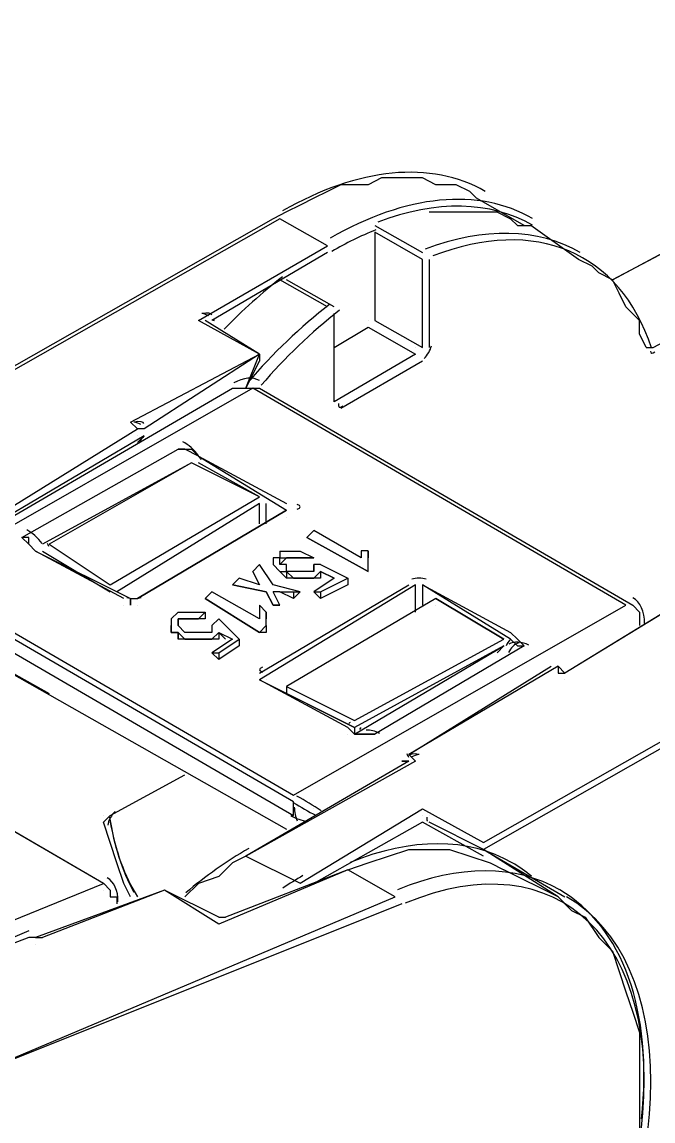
# Model space of a CAD drawing. Header units: millimetres. Extents: x 2758 to 41047, y 670 to 17125.
# Drawn here: x 35558 to 35596.8, y 7181.5 to 7249.1 of the extents above; entities that cross this region are included whole.
import ezdxf

# ---------------------------------------------------------------- set-up
doc = ezdxf.new("R2010")
doc.units = ezdxf.units.MM
doc.layers.add('PDF2_Geometría', color=7, linetype='Continuous')

# ---------------------------------------------------------------- blocks, each defined once
blk = doc.blocks.new('OH3A1-1$-$ASSY$$CENTER$TUB_-_v2$-$copia')
at = {"layer": 'PDF2_Geometría', "lineweight": -3}
for points in [[(16.64001295301649, 8.477506849500868), (16.69917721218533, 8.509172227647568)], [(16.70917765299479, 8.503339131673174), (16.70001135932074, 8.509172227647566), (16.64001380072699, 8.477506849500866)], [(16.64417860243055, 8.469173855251736), (16.64501190185546, 8.469173855251736), (16.70917595757378, 8.503339131673174)], [(16.62334357367621, 8.487505594889322), (16.6225102742513, 8.488338894314236), (16.62084367540147, 8.489172193739149), (16.61917707655165, 8.489172193739149), (16.61834377712673, 8.489172193739149), (16.61667717827691, 8.490005493164062), (16.61501057942708, 8.490005493164062), (16.61334398057726, 8.490005493164062), (16.61167738172743, 8.490005493164062), (16.6100107828776, 8.489172193739149), (16.60834418402778, 8.489172193739149), (16.60667758517795, 8.489172193739149), (16.60501098632812, 8.488338894314236), (16.60334438747829, 8.487505594889322), (16.60167778862847, 8.486672295464407), (16.60001118977865, 8.485838996039496), (16.59834459092882, 8.485005696614582), (16.54418012830946, 8.454173617892794)], [(16.62917751736111, 8.484173244900173), (16.62334442138672, 8.487506442599825)], [(16.61751132541233, 8.485838996039496), (16.61917792426215, 8.485838996039496), (16.62084452311198, 8.485838996039496), (16.6225111219618, 8.485838996039496), (16.62417772081163, 8.485838996039496), (16.62584431966146, 8.485838996039496), (16.62751091851128, 8.485005696614582), (16.6283442179362, 8.484172397189669), (16.63001081678602, 8.484172397189669)], [(16.59667629665798, 8.468338860405815), (16.58917660183377, 8.472505357530379), (16.60500929090711, 8.481671651204424), (16.59917619493272, 8.48500484890408), (16.54501173231336, 8.454172770182291), (16.55167812771267, 8.450006273057722), (16.53667873806423, 8.44083997938368)], [(16.59917873806423, 8.485005696614582), (16.59917873806423, 8.485005696614582)], [(16.61084493001302, 8.484172397189669), (16.61667802598741, 8.480839199490015)], [(16.61084493001302, 8.483339097764757), (16.61084493001302, 8.483339097764757)], [(16.61084493001302, 8.483339097764757), (16.61084493001302, 8.483339097764757)], [(16.62917751736111, 8.484172397189669), (16.63001081678602, 8.484172397189669)], [(16.63584391276041, 8.480005900065102), (16.63001081678602, 8.484172397189669)], [(16.60501098632812, 8.480839199490015), (16.5908448961046, 8.472506205240883)], [(16.60501098632812, 8.480839199490015), (16.60501098632812, 8.480839199490015)], [(16.61667887369791, 8.480005900065102), (16.61667887369791, 8.480005900065102)], [(16.61667887369791, 8.480005900065102), (16.61667887369791, 8.480005900065102)], [(16.61751132541233, 8.480005900065102), (16.61751132541233, 8.469173007541231)], [(16.64417860243055, 8.469173007541231), (16.64334530300564, 8.47083960639106), (16.64334530300564, 8.472506205240887), (16.64167870415581, 8.474172804090712), (16.6408454047309, 8.475839402940537), (16.64001210530599, 8.477506001790365), (16.63834550645616, 8.478339301215279), (16.63751220703124, 8.47917260064019), (16.63584560818142, 8.480005900065105)], [(16.60501098632812, 8.474172804090712), (16.59917789035373, 8.477506001790365)], [(16.59917873806423, 8.477506001790363), (16.59917873806423, 8.477506001790363)], [(16.60584513346354, 8.474172804090712), (16.60001203748915, 8.477506001790365)], [(16.59667799207899, 8.468339708116318), (16.59001159667968, 8.472506205240883)], [(16.59084404839409, 8.472506205240883), (16.59084404839409, 8.472506205240883)], [(16.60584513346354, 8.473339504665798), (16.60584513346354, 8.473339504665798)], [(16.60584513346354, 8.473339504665798), (16.60584513346354, 8.473339504665798)], [(16.60584513346354, 8.462505764431423), (16.60584513346354, 8.473338656955294)], [(16.60584513346354, 8.462505764431423), (16.60584513346354, 8.473338656955294)], [(16.61001247829861, 8.472506205240883), (16.61001247829861, 8.472506205240883)], [(16.60584513346354, 8.469172159830727), (16.6100116305881, 8.471672058105465), (16.61584472656249, 8.468338860405815), (16.60584513346354, 8.462505764431423)], [(16.54251268174913, 8.437506781684027), (16.56334516737196, 8.44917297363281), (16.56417846679687, 8.448339674207899), (16.58167775472005, 8.45917256673177), (16.58084445529513, 8.460005866156683), (16.59667714436849, 8.468338860405815)], [(16.59501139322916, 8.46417236328125), (16.59667799207899, 8.468338860405815), (16.58251190185546, 8.459172566731771)], [(16.59667799207899, 8.468339708116318), (16.59667799207899, 8.467506408691406)], [(16.59667799207899, 8.468339708116318), (16.59667799207899, 8.468339708116318)], [(16.59667799207899, 8.468339708116318), (16.59667799207899, 8.468339708116318)], [(16.59667799207899, 8.468339708116318), (16.59667799207899, 8.468339708116318)], [(16.6158447265625, 8.469173007541231), (16.6158447265625, 8.469173007541231)], [(16.6158447265625, 8.468339708116318), (16.6158447265625, 8.468339708116318)], [(16.61667887369791, 8.469173007541231), (16.61667887369791, 8.469173007541231)], [(16.64417860243055, 8.469173007541231), (16.64417860243055, 8.469173007541231)], [(16.64417860243055, 8.469172159830727), (16.64417860243055, 8.469172159830727)], [(16.59501139322916, 8.46417236328125), (16.59667799207899, 8.467505560980904)], [(16.61667887369791, 8.467505560980902), (16.60667928059895, 8.461672465006508)], [(16.55584547254774, 8.435006035698782), (16.55501217312283, 8.435839335123697), (16.55417887369791, 8.43667263454861), (16.55417887369791, 8.437505933973524), (16.553345574273, 8.438339233398438), (16.553345574273, 8.439172532823347), (16.553345574273, 8.440005832248263), (16.553345574273, 8.440839131673174), (16.59334394666883, 8.464171515570746)], [(16.59334648980034, 8.46417236328125), (16.59417978922526, 8.46417236328125), (16.59501308865017, 8.46417236328125), (16.59584638807508, 8.46417236328125), (16.5966796875, 8.46417236328125), (16.64251115587022, 8.437506781684029), (16.64334445529514, 8.436673482259115), (16.64334445529514, 8.4358401828342), (16.64334445529514, 8.435006883409287)], [(16.59584554036458, 8.46417236328125), (16.59584554036458, 8.46417236328125)], [(16.60584513346354, 8.463339063856337), (16.60584513346354, 8.463339063856337)], [(16.60584513346354, 8.462505764431423), (16.60584513346354, 8.462505764431423)], [(16.60584513346354, 8.462505764431423), (16.60584513346354, 8.462505764431423)], [(16.58251105414496, 8.45917256673177), (16.58167775472005, 8.45917256673177)], [(16.58251105414496, 8.45917256673177), (16.58251105414496, 8.45917256673177)], [(16.58251105414496, 8.458339267306856), (16.56417846679687, 8.447506374782986)], [(16.58251105414496, 8.458339267306856), (16.58167775472005, 8.457505967881943)], [(16.58167860243055, 8.458339267306856), (16.58167860243055, 8.458339267306856)], [(16.58167860243055, 8.458339267306856), (16.58167860243055, 8.458339267306856)], [(16.58167860243055, 8.458339267306856), (16.58167860243055, 8.458339267306856)], [(16.58167860243055, 8.457505967881943), (16.58167860243055, 8.457505967881943)], [(16.58167860243055, 8.457505967881943), (16.58167860243055, 8.457505967881943)], [(16.58001200358073, 8.438339233398438), (16.56917911105685, 8.44417232937283), (16.56834581163194, 8.445005628797743), (16.56751251220702, 8.445838928222656), (16.58667839898003, 8.456671820746529), (16.58834499782986, 8.456671820746529), (16.58917829725477, 8.455838521321615), (16.60001118977864, 8.450005425347221)], [(16.58917744954427, 8.455839369032118), (16.58751085069444, 8.456672668457031), (16.58667755126953, 8.456672668457031)], [(16.58834499782986, 8.4550052218967), (16.57001241048177, 8.445005628797743)], [(16.58834499782986, 8.455006069607204), (16.58834499782986, 8.455006069607204)], [(16.58834499782986, 8.455006069607204), (16.58834499782986, 8.455006069607204)], [(16.59667799207899, 8.450839572482638), (16.58917829725477, 8.455006069607204)], [(16.58917914496528, 8.455839369032118), (16.60001203748915, 8.449172973632812)], [(16.59667799207899, 8.447506374782986), (16.59667799207899, 8.450006273057724), (16.57917870415581, 8.439173380533852)], [(16.59667799207899, 8.450006273057724), (16.59667799207899, 8.450006273057724)], [(16.59667799207899, 8.450006273057724), (16.59667799207899, 8.450006273057724)], [(16.59667799207899, 8.450005425347221), (16.59667799207899, 8.450005425347221)], [(16.59751213921441, 8.447506374782986), (16.59751213921441, 8.450006273057724)], [(16.56834581163194, 8.445005628797743), (16.56917911105685, 8.44417232937283), (16.58084530300564, 8.438339233398438), (16.58084530300564, 8.437505933973524), (16.58084530300564, 8.438339233398438), (16.58167860243055, 8.438339233398438), (16.60001118977864, 8.449172125922308)], [(16.60001118977864, 8.449172973632812), (16.58167860243055, 8.43834008110894)], [(16.60001118977864, 8.449172973632812), (16.60001118977864, 8.449172973632812)], [(16.60001118977864, 8.449172973632812), (16.60001118977864, 8.449172973632812)], [(16.60001118977864, 8.448339674207899), (16.60001118977864, 8.448339674207899)], [(16.56834581163194, 8.445005628797743), (16.56834581163194, 8.445838928222656), (16.56751251220702, 8.445838928222656)], [(16.6100107828776, 8.44167243109809), (16.60251108805338, 8.445838928222654)], [(16.56917826334635, 8.44417232937283), (16.56917826334635, 8.44417232937283)], [(16.57001071506076, 8.44417232937283), (16.57834370930989, 8.43917253282335)], [(16.57001071506076, 8.44417232937283), (16.57001071506076, 8.44417232937283)], [(16.57084486219618, 8.44417232937283), (16.57084486219618, 8.44417232937283)], [(16.57084486219618, 8.44417232937283), (16.57084486219618, 8.44417232937283)], [(16.57084486219618, 8.44417232937283), (16.57084486219618, 8.44417232937283)], [(16.59917873806423, 8.44417232937283), (16.59917873806423, 8.443339029947916), (16.59834543863932, 8.443339029947916), (16.59834543863932, 8.442505730523003), (16.59917873806423, 8.44167243109809), (16.60001203748915, 8.44167243109809), (16.60001203748915, 8.440839131673174)], [(16.59917873806423, 8.44417232937283), (16.60001203748915, 8.44417232937283), (16.60084533691406, 8.44417232937283), (16.60167863633897, 8.44417232937283), (16.6033452351888, 8.443339029947916)], [(16.6100107828776, 8.44417232937283), (16.6100107828776, 8.443339029947916)], [(16.59667799207899, 8.442505730523003), (16.59584469265408, 8.44167243109809), (16.59667799207899, 8.440005832248263), (16.59417809380425, 8.440839131673174), (16.59334479437934, 8.440005832248263), (16.5975112915039, 8.439172532823347), (16.59834459092882, 8.437505933973524), (16.59917789035373, 8.437505933973524), (16.59834459092882, 8.439172532823347)], [(16.60084533691406, 8.43917253282335), (16.60167863633897, 8.43917253282335), (16.59834543863932, 8.440005832248263), (16.5966788397895, 8.442505730523003)], [(16.59834459092882, 8.442505730523003), (16.59834459092882, 8.442505730523003)], [(16.60584513346354, 8.440839131673174), (16.60417853461371, 8.44167243109809), (16.60417853461371, 8.440839131673174), (16.6033452351888, 8.440839131673174), (16.60251193576388, 8.440839131673174), (16.60167863633897, 8.440839131673174), (16.60084533691406, 8.440839131673174), (16.60001203748915, 8.440839131673174), (16.59917873806423, 8.44167243109809), (16.59834543863932, 8.442505730523003)], [(16.60334438747829, 8.443339029947916), (16.60251108805338, 8.443339029947916), (16.60167778862847, 8.443339029947916), (16.60084448920356, 8.443339029947916), (16.60001118977864, 8.443339029947916), (16.59917789035373, 8.442505730523003)], [(16.60417853461371, 8.442505730523003), (16.6033452351888, 8.442505730523003), (16.6033452351888, 8.44167243109809), (16.60251193576389, 8.44167243109809), (16.60167863633898, 8.44167243109809), (16.60084533691406, 8.44167243109809), (16.60001203748915, 8.44167243109809), (16.60001203748915, 8.442505730523003), (16.59917873806423, 8.442505730523003), (16.59917873806423, 8.443339029947916), (16.60001203748915, 8.443339029947916), (16.60084533691406, 8.443339029947916), (16.60167863633898, 8.443339029947916), (16.60251193576389, 8.443339029947916), (16.6033452351888, 8.443339029947916)], [(16.60334438747829, 8.44167243109809), (16.60334438747829, 8.442505730523003)], [(16.60417853461371, 8.442505730523003), (16.60751173231337, 8.440839131673174)], [(16.60917833116319, 8.443339029947916), (16.60917833116319, 8.443339029947916)], [(16.59667799207899, 8.440005832248263), (16.59584469265408, 8.441672431098091)], [(16.60001118977864, 8.44167243109809), (16.60084448920355, 8.440839131673174), (16.60167778862847, 8.440839131673174), (16.60251108805338, 8.440839131673174), (16.60334438747829, 8.440839131673174), (16.60417768690321, 8.44167243109809), (16.60584428575304, 8.440839131673174), (16.60334438747829, 8.439172532823347), (16.60417768690321, 8.439172532823347), (16.60417768690321, 8.438339233398436)], [(16.6100107828776, 8.44167243109809), (16.6100107828776, 8.44167243109809)], [(16.5783454047309, 8.440005832248263), (16.5783454047309, 8.440005832248263)], [(16.59917873806423, 8.437505933973524), (16.59834543863932, 8.437505933973524), (16.59751213921441, 8.43917253282335), (16.59334564208984, 8.440005832248263)], [(16.59667799207899, 8.42917293972439), (16.61501057942708, 8.440005832248263)], [(16.6158447265625, 8.43667263454861), (16.6158447265625, 8.440005832248263), (16.5966788397895, 8.428339640299477)], [(16.61667887369791, 8.440005832248263), (16.62751176622179, 8.434172736273872), (16.6283450656467, 8.433339436848957), (16.62917836507161, 8.432506137424044), (16.61084577772352, 8.421673244900173), (16.60917917887369, 8.421673244900173), (16.60834587944878, 8.421673244900173), (16.60751258002387, 8.422506544325087), (16.5966796875, 8.42833964029948)], [(16.60751173231336, 8.440005832248263), (16.60417853461371, 8.438339233398438), (16.6033452351888, 8.43917253282335)], [(16.60417853461371, 8.43917253282335), (16.60751173231337, 8.440839131673178), (16.60751173231337, 8.440005832248263)], [(16.61501227484809, 8.440005832248263), (16.61501227484809, 8.440005832248263)], [(16.62751091851128, 8.433339436848957), (16.61667802598741, 8.440005832248263), (16.61667802598741, 8.437505933973522)], [(16.61667887369791, 8.440005832248263), (16.61667887369791, 8.440005832248263)], [(16.5975104437934, 8.435006035698782), (16.5975104437934, 8.435839335123697), (16.5975104437934, 8.43667263454861), (16.59667714436849, 8.437505933973524), (16.59667714436849, 8.43667263454861), (16.59667714436849, 8.435839335123697), (16.59084404839409, 8.439172532823347), (16.59001074896918, 8.438339233398438)], [(16.60167778862847, 8.43917253282335), (16.60084448920356, 8.438339233398438), (16.59917789035373, 8.43917253282335), (16.59834459092882, 8.43917253282335)], [(16.59917873806423, 8.43917253282335), (16.59834543863932, 8.43917253282335)], [(16.59917873806423, 8.43917253282335), (16.59917873806423, 8.43917253282335)], [(16.59917873806423, 8.43917253282335), (16.60084533691406, 8.43917253282335), (16.60084533691406, 8.438339233398438)], [(16.6158447265625, 8.43917253282335), (16.6158447265625, 8.43917253282335)], [(16.58001200358073, 8.437505933973524), (16.58001200358073, 8.437505933973524)], [(16.58167860243055, 8.437505933973524), (16.58167860243055, 8.437505933973524)], [(16.59667799207899, 8.43417273627387), (16.59001159667968, 8.438339233398436)], [(16.59001159667969, 8.438339233398438), (16.59667799207899, 8.434172736273872), (16.5975112915039, 8.435006035698782), (16.5975112915039, 8.434172736273872)], [(16.61834377712673, 8.438339233398438), (16.60001118977864, 8.427506340874565)], [(16.61834547254774, 8.438339233398438), (16.62667846679687, 8.433339436848957)], [(16.61834547254774, 8.437505933973524), (16.61834547254774, 8.437505933973524)], [(16.61834547254774, 8.437505933973524), (16.61834547254774, 8.437505933973524)], [(16.61834547254774, 8.437505933973524), (16.61834547254774, 8.437505933973524)], [(16.67834303114149, 8.438338385687933), (16.62417856852213, 8.407506306966145), (16.63417816162109, 8.401673210991753)], [(16.64917839898003, 8.438339233398438), (16.63417900933159, 8.42917293972439)], [(16.64167785644531, 8.437505933973524), (16.64167785644531, 8.437505933973524)], [(16.58584425184461, 8.435839335123697), (16.58584425184461, 8.435006035698782)], [(16.58667839898003, 8.43667263454861), (16.58584509955512, 8.435839335123697), (16.58584509955512, 8.435006035698782), (16.58584509955512, 8.43417273627387), (16.58667839898003, 8.43417273627387), (16.58667839898003, 8.433339436848957)], [(16.58667839898003, 8.43667263454861), (16.58751169840494, 8.43667263454861), (16.58834499782986, 8.43667263454861), (16.58917829725477, 8.43667263454861), (16.59001159667969, 8.43667263454861), (16.59001159667969, 8.435839335123697)], [(16.59167819552951, 8.435839335123697), (16.5908448961046, 8.435006035698782), (16.5908448961046, 8.43417273627387), (16.59001159667969, 8.43417273627387), (16.58917829725477, 8.43417273627387), (16.58834499782986, 8.43417273627387), (16.58751169840495, 8.43417273627387), (16.58667839898003, 8.435006035698782), (16.58667839898003, 8.435839335123697), (16.58751169840495, 8.435839335123697), (16.58834499782986, 8.435839335123697), (16.58917829725477, 8.435839335123697), (16.59001159667969, 8.43667263454861)], [(16.59001159667969, 8.435839335123697), (16.58917829725477, 8.435839335123697), (16.58834499782986, 8.435839335123697), (16.58751169840495, 8.435839335123697), (16.58667839898003, 8.435839335123697), (16.58667839898003, 8.435006035698782)], [(16.59167819552951, 8.435839335123697), (16.59417809380425, 8.433339436848957)], [(16.59584554036458, 8.435839335123697), (16.59584554036458, 8.435839335123697)], [(16.59751213921441, 8.43667263454861), (16.59751213921441, 8.435839335123697)], [(16.55584547254774, 8.435005187988281), (16.60001034206814, 8.410006205240883)], [(16.59251234266493, 8.433339436848957), (16.59167904324001, 8.43417273627387), (16.59167904324001, 8.433339436848957), (16.5908457438151, 8.433339436848957), (16.59001244439019, 8.433339436848957), (16.58917914496527, 8.433339436848957), (16.58834584554036, 8.433339436848957), (16.58751254611545, 8.433339436848957), (16.58667924669053, 8.433339436848957), (16.58667924669053, 8.43417273627387), (16.58584594726562, 8.43417273627387), (16.58584594726562, 8.435006035698782)], [(16.59084404839409, 8.435006035698782), (16.59084404839409, 8.435006035698782)], [(16.58667839898003, 8.434171888563368), (16.58751169840494, 8.433338589138454), (16.58834499782986, 8.433338589138454), (16.58917829725477, 8.433338589138454), (16.59001159667969, 8.433338589138454), (16.5908448961046, 8.433338589138454), (16.59167819552951, 8.434171888563368), (16.59334479437934, 8.433338589138454), (16.5908448961046, 8.431671990288628), (16.59167819552951, 8.431671990288628), (16.59167819552951, 8.430838690863714)], [(16.59167819552951, 8.431672837999132), (16.59417809380425, 8.433339436848957), (16.59417809380425, 8.432506137424044)], [(16.59751213921441, 8.434171888563368), (16.5966788397895, 8.434171888563368)], [(16.62667846679687, 8.433339436848957), (16.62667846679687, 8.433339436848957)], [(16.62667846679687, 8.433339436848957), (16.62667846679687, 8.433339436848957)], [(16.62667846679687, 8.433339436848957), (16.62667846679687, 8.433339436848957)], [(16.62751091851128, 8.433339436848957), (16.62834421793619, 8.432506137424044), (16.62917751736111, 8.432506137424044)], [(16.59417724609375, 8.432505289713541), (16.59167734781901, 8.430838690863714), (16.59084404839409, 8.431671990288628)], [(16.60834587944878, 8.421672397189669), (16.62667846679687, 8.432505289713543)], [(16.62667846679687, 8.432505289713541), (16.60834587944878, 8.422505696614582)], [(16.62667846679687, 8.432505289713541), (16.62584516737196, 8.431671990288628)], [(16.56334431966145, 8.430838690863714), (16.57084401448567, 8.426672193739149)], [(16.50667995876736, 8.403338962131075), (16.53667873806423, 8.386672973632812), (16.57751040988498, 8.403338962131075), (16.53167894151475, 8.430004543728298), (16.50084686279297, 8.4175050523546)], [(16.52917989095052, 8.4300053914388), (16.53001319037543, 8.4300053914388), (16.53084648980034, 8.4300053914388), (16.53167978922526, 8.4300053914388), (16.57751125759548, 8.40333980984158), (16.5783445570204, 8.402506510416666), (16.5783445570204, 8.401673210991753), (16.57917785644531, 8.401673210991753), (16.57917785644531, 8.40083991156684)], [(16.59667799207899, 8.429172092013888), (16.59667799207899, 8.429172092013888)], [(16.61501227484809, 8.41917249891493), (16.63251156277127, 8.430005391438803)], [(16.63334486219618, 8.430006239149305), (16.63334486219618, 8.42917293972439)], [(16.63334486219618, 8.429172092013888), (16.63334486219618, 8.429172092013888)], [(16.63334486219618, 8.429172092013888), (16.63334486219618, 8.429172092013888)], [(16.63334486219618, 8.429172092013888), (16.63334486219618, 8.429172092013888)], [(16.63334486219618, 8.429172092013888), (16.63417816162109, 8.429172092013888)], [(16.59667799207899, 8.428339640299477), (16.59667799207899, 8.428339640299477)], [(16.59667799207899, 8.428338792588974), (16.60834418402776, 8.422505696614582), (16.60834418402776, 8.421672397189669), (16.60917748345269, 8.421672397189669)], [(16.59751213921441, 8.428339640299477), (16.59751213921441, 8.428339640299477)], [(16.63417900933159, 8.428339640299477), (16.63417900933159, 8.428339640299477)], [(16.63417900933159, 8.428339640299477), (16.63417900933159, 8.428339640299477)], [(16.57084486219618, 8.426672193739149), (16.57084486219618, 8.426672193739149)], [(16.57084486219618, 8.426672193739149), (16.57084486219618, 8.426672193739149)], [(16.60001118977864, 8.427505493164062), (16.60001118977864, 8.427505493164062)], [(16.60001118977864, 8.427505493164062), (16.60001118977864, 8.427505493164062)], [(16.60001118977864, 8.427505493164062), (16.60001118977864, 8.426672193739149)], [(16.60001118977864, 8.427505493164062), (16.60001118977864, 8.427505493164062)], [(16.60834418402778, 8.422505696614582), (16.60001118977865, 8.426672193739147)], [(16.60834418402778, 8.422505696614582), (16.60834418402778, 8.422505696614582)], [(16.60834418402778, 8.422505696614582), (16.60834418402778, 8.422505696614582)], [(16.60751173231336, 8.421672397189669), (16.60751173231336, 8.421672397189669)], [(16.60917833116319, 8.421672397189669), (16.61084493001302, 8.421672397189669)], [(16.61501057942708, 8.418338351779513), (16.59501139322916, 8.40667215983073)], [(16.61501057942708, 8.418339199490015), (16.61417728000217, 8.418339199490015)], [(16.61417812771267, 8.418339199490015), (16.61501142713758, 8.418339199490015)], [(16.61417812771267, 8.418339199490015), (16.61417812771267, 8.418339199490015)], [(16.61501057942708, 8.41917249891493), (16.61501057942708, 8.41917249891493)], [(16.5783454047309, 8.411672804090712), (16.58751169840495, 8.41667260064019)], [(16.5783454047309, 8.411672804090712), (16.58751169840495, 8.41667260064019)], [(16.60084533691406, 8.413339402940537), (16.60084533691406, 8.413339402940537)], [(16.57751125759548, 8.411672804090712), (16.57751125759548, 8.411672804090712)], [(16.58084445529514, 8.40167236328125), (16.58001115587023, 8.403338962131075), (16.57917785644531, 8.405838860405815), (16.5783445570204, 8.408338758680555), (16.57751125759548, 8.410838656955294), (16.5783445570204, 8.411671956380207)], [(16.60334438747829, 8.412506103515625), (16.60334438747829, 8.412506103515625)], [(16.60334438747829, 8.412506103515625), (16.60334438747829, 8.412506103515625)], [(16.61667887369791, 8.411672804090712), (16.61667887369791, 8.411672804090712)], [(16.61667887369791, 8.411672804090712), (16.61667887369791, 8.411672804090712)], [(16.61751132541233, 8.411672804090712), (16.61751132541233, 8.411672804090712)], [(16.57751125759548, 8.410839504665798), (16.57751125759548, 8.410839504665798)], [(16.61667717827691, 8.410838656955294), (16.60334438747829, 8.403338962131075)], [(16.62417772081163, 8.406672159830727), (16.61667802598741, 8.410838656955294)], [(16.61667887369791, 8.410839504665798), (16.61667887369791, 8.410839504665798)], [(16.61751132541233, 8.410839504665798), (16.61751132541233, 8.410839504665798)], [(16.63334486219618, 8.40167236328125), (16.62417856852213, 8.40750545925564), (16.61751217312283, 8.410838656955294)], [(16.60751173231336, 8.405005560980902), (16.6100116305881, 8.405838860405815), (16.61251152886284, 8.406672159830727), (16.61501142713758, 8.40750545925564), (16.61751132541232, 8.40750545925564), (16.62001122368706, 8.40750545925564), (16.6225111219618, 8.406672159830727), (16.62501102023654, 8.405838860405815), (16.62667761908637, 8.405005560980902)], [(16.62417772081163, 8.407506306966145), (16.62417772081163, 8.407506306966145)], [(16.62417772081163, 8.407506306966145), (16.62417772081163, 8.407506306966145)], [(16.59501139322916, 8.406672159830727), (16.59334479437934, 8.405838860405815), (16.59167819552951, 8.404172261555988), (16.58917829725477, 8.403338962131075), (16.58751169840494, 8.40167236328125)], [(16.59501139322916, 8.406672159830727), (16.59501139322916, 8.406672159830727)], [(16.54584587944878, 8.380839029947916), (16.55251227484809, 8.383338928222656), (16.56001196967231, 8.37917243109809), (16.61334313286675, 8.401671515570746), (16.60751003689236, 8.405004713270399), (16.59167734781901, 8.39833831787109), (16.5850109524197, 8.402504814995657), (16.56917826334635, 8.396671719021265), (16.56834496392144, 8.396671719021265), (16.55084567599826, 8.390005323621962)], [(16.60751173231336, 8.405005560980902), (16.59251234266493, 8.399172465006508)], [(16.60751173231336, 8.405005560980902), (16.60751173231336, 8.405005560980902)], [(16.62667846679687, 8.405005560980902), (16.62667846679687, 8.405005560980902)], [(16.63334486219618, 8.40167236328125), (16.62667846679687, 8.405005560980904)], [(16.59167819552951, 8.399172465006508), (16.5850118001302, 8.402505662706162), (16.57001241048177, 8.39667256673177)], [(16.57751125759548, 8.402505662706162), (16.57751125759548, 8.402505662706162)], [(16.5850118001302, 8.402505662706162), (16.5850118001302, 8.402505662706162)], [(16.5850118001302, 8.402505662706162), (16.5850118001302, 8.402505662706162)], [(16.5850118001302, 8.402505662706162), (16.5850118001302, 8.402505662706162)], [(16.60167778862847, 8.402505662706162), (16.60167778862847, 8.402505662706162)], [(16.63334486219618, 8.402505662706162), (16.63334486219618, 8.402505662706162)], [(16.61417643229166, 8.400838216145832), (16.5600119696723, 8.37917243109809), (16.56834496392144, 8.370839436848957)], [(16.63334486219618, 8.401670667860243), (16.635011461046, 8.400004069010416), (16.63667805989583, 8.399170769585503), (16.63834465874566, 8.396670871310763), (16.64001125759548, 8.395004272460938), (16.64084455702039, 8.392504374186197), (16.64167785644531, 8.390004475911457), (16.64251115587022, 8.387504577636715), (16.64334445529513, 8.385004679361977), (16.64334445529513, 8.38250478108724), (16.64334445529513, 8.379171583387587), (16.64334445529513, 8.375838385687933), (16.64334445529513, 8.372505187988281)], [(16.61334567599826, 8.400839063856337), (16.61334567599826, 8.400839063856337)], [(16.59167819552951, 8.399172465006508), (16.59251149495442, 8.399172465006508)], [(16.59167819552951, 8.398339165581596), (16.59167819552951, 8.398339165581596)], [(16.59167819552951, 8.398339165581596), (16.59167819552951, 8.398339165581596)], [(16.56834411621094, 8.397505866156683), (16.55084482828776, 8.390006171332464)], [(16.56834411621094, 8.39667256673177), (16.56834411621094, 8.39667256673177)], [(16.56834581163194, 8.39667256673177), (16.56834581163194, 8.39667256673177)], [(16.56834581163194, 8.39667256673177), (16.56834581163194, 8.39667256673177)], [(16.56917826334635, 8.39667256673177), (16.56917826334635, 8.39667256673177)], [(16.56917826334635, 8.39667256673177), (16.57001156277126, 8.39667256673177)], [(16.56917826334635, 8.395839267306856), (16.56917826334635, 8.395839267306856)], [(16.56917826334635, 8.395839267306856), (16.56917826334635, 8.395839267306856)]]:
    blk.add_lwpolyline(points, dxfattribs=at)
for points in [[(16.61084493001302, 8.472506205240883), (16.61667802598741, 8.469173007541231), (16.61667802598741, 8.480005900065102), (16.61084493001302, 8.483339097764757)], [(16.60084533691406, 8.414173550075954), (16.64167700873481, 8.437505933973524), (16.59584554036458, 8.464171515570746), (16.55501386854384, 8.440839131673174)], [(16.5783454047309, 8.440005832248263), (16.59667799207899, 8.450838724772137), (16.58834499782986, 8.4550052218967), (16.57084570990668, 8.445005628797743)], [(16.60251193576389, 8.445839775933157), (16.61001163058811, 8.44167327880859), (16.61001163058811, 8.442506578233504), (16.61001163058811, 8.443339877658419), (16.61001163058811, 8.444173177083332), (16.60917833116319, 8.444173177083332), (16.60917833116319, 8.443339877658419), (16.6033452351888, 8.446673075358072)], [(16.61501227484809, 8.41917249891493), (16.615845574273, 8.418339199490015), (16.59501308865017, 8.406673007541231), (16.60167948404948, 8.40333980984158), (16.61667887369792, 8.412506103515625), (16.62417856852213, 8.408339606391058), (16.67834303114149, 8.439171685112846), (16.67167663574218, 8.4425048828125), (16.65667724609375, 8.434171888563368), (16.64917755126953, 8.438338385687933), (16.63417816162109, 8.429172092013888), (16.63334486219618, 8.430005391438803)], [(16.60084364149305, 8.411672804090712), (16.60084364149305, 8.413339402940537), (16.55501217312283, 8.440004984537758), (16.55501217312283, 8.438338385687933)], [(16.62667846679687, 8.433339436848957), (16.61834547254774, 8.438339233398436), (16.60001288519965, 8.427506340874565), (16.60834587944878, 8.423339843749998)]]:
    blk.add_lwpolyline(points, close=True, dxfattribs=at)
for centre, radius, start, end in [((16.62616673901901, 8.44581915344223), 0.0407494666654252, 111.9344432395264, 120.3640003727709), ((16.6397883526861, 8.425831807060465), 0.065798556389997, 127.7623939138178, 136.1376024166276), ((16.64744519355514, 8.420409509877366), 0.0685659516672965, 127.8980029448071, 139.517416877668), ((16.64841840029849, 8.420383047014719), 0.0678623781523996, 128.1395309051824, 139.396080164903), ((16.58896501897246, 8.473177863516243), 0.0022107340079896, 340.7843429971411, 347.7181298215805), ((16.58354466573879, 8.451715881173826), 0.0070107821855649, 31.80167357348909, 35.24083590387999), ((16.56072448568472, 8.440135056563157), 0.0110791590698038, 24.56613664876749, 26.50263292857869), ((16.60931787101016, 8.421315834555568), 0.0023406203523468, 129.5626117599482, 135.1821605378701), ((16.61019954521996, 8.42121251107604), 0.0016193349565156, 130.5026852429551, 140.4576823418824), ((16.60473172159599, 8.414247518115232), 0.0112458499325976, 23.80591751685692, 26.38825837951306), ((16.62137814400223, 8.446646248883692), 0.0392049960284776, 238.3707083699544, 243.093032527052), ((16.58217868935405, 8.378749765374357), 0.0401335533296718, 56.61100585419099, 61.59211960104772), ((16.62270060631621, 8.360528137794388), 0.0544549748332338, 120.1491140876271, 130.0998238830382), ((16.61929376889238, 8.391285321808597), 0.0168372111573753, 50.17935909295207, 59.97588298809279), ((16.62631742149959, 8.36204279246338), 0.0487308498677494, 119.9096599938511, 123.325441819631)]:
    blk.add_arc(centre, radius, start, end, dxfattribs=at)
for points in [[(16.62438456217447, 8.488362630208332), (16.61778179804484, 8.492174975077308), (16.6088376626767, 8.491307280441706), (16.59951984469095, 8.48595124032762)], [(16.63021681043836, 8.48502943250868), (16.62361404630873, 8.488841777377656), (16.61466991094059, 8.487974082742053), (16.60535209295484, 8.48261804262797)], [(16.63021681043836, 8.48419698079427), (16.62504789246453, 8.487181442684596), (16.61840540356106, 8.487317136764524), (16.61120993995666, 8.48458536614312)], [(16.64481268988715, 8.469125535753037), (16.64093415345085, 8.480947313308716), (16.6305796839396, 8.485302641126843), (16.61795707350943, 8.480422054509903)], [(16.63605075412325, 8.480862935384113), (16.63088183614943, 8.483847397274438), (16.62423934724596, 8.48398309135437), (16.61704388364156, 8.481251320732964)], [(16.59045240614149, 8.473056369357638), (16.59022087775336, 8.473181708017986), (16.58990895822313, 8.473287488301594), (16.58958493953281, 8.473350717544555)], [(16.59081692165798, 8.473161485460068), (16.5908220960829, 8.473397499720257), (16.59027870559692, 8.473482379701402), (16.58960365147061, 8.473350719875757)], [(16.61690775553385, 8.467842949761282), (16.61729262691073, 8.468184568617076), (16.61768844413757, 8.468870101504855), (16.61779146957397, 8.469373492134942)], [(16.64470757378472, 8.468721177842882), (16.64472263209025, 8.468437299516467), (16.64492363188002, 8.468408803515965), (16.64521183649698, 8.46865132522583)], [(16.59669833713107, 8.465103997124565), (16.59583803325229, 8.46560208023919), (16.59470329051547, 8.465500203662447), (16.59354469892713, 8.464820767296684)], [(16.59354485405816, 8.464820014105902), (16.59354335678948, 8.464818904664776), (16.59354223654005, 8.464818538453843), (16.59354073927137, 8.464817429012722)], [(16.6063978407118, 8.462304009331596), (16.60629439862569, 8.461799897087943), (16.60652315012614, 8.461667819129095), (16.60690802150302, 8.46200943798489)], [(16.58248392740885, 8.459828694661457), (16.58248910183376, 8.460064708921644), (16.58194571134779, 8.46014958890279), (16.58127065722147, 8.460017929077146)], [(16.58211941189236, 8.459722730848524), (16.58188788350423, 8.459848069508867), (16.581575963974, 8.45995384979248), (16.58125194528368, 8.46001707903544)], [(16.58248053656684, 8.458277384440102), (16.58227214940389, 8.458098371505736), (16.5821019522349, 8.457861547893947), (16.58197704950968, 8.457572939978705)], [(16.58920288085937, 8.45585717095269), (16.58864683469136, 8.456618571599323), (16.5879682820638, 8.457225528928968), (16.58726113637288, 8.457593713124592)], [(16.60131157769097, 8.449295043945312), (16.60179989115397, 8.44945753733317), (16.60179989115397, 8.449721693250867), (16.60131157769097, 8.449884186638727)], [(16.5699954562717, 8.445077684190537), (16.56944613668654, 8.445814103232488), (16.56878297000461, 8.446401078754002), (16.5680935382843, 8.446760247124566)], [(16.61714511447482, 8.440717061360674), (16.61665680101183, 8.440879554748534), (16.61586599985758, 8.440879554748534), (16.61537768639458, 8.440717061360674)], [(16.58037821451823, 8.438461303710938), (16.58086652798122, 8.43829881032308), (16.58165732913547, 8.43829881032308), (16.58214564259847, 8.438461303710938)], [(16.64397515190972, 8.435249328613281), (16.64396969879998, 8.436751002629597), (16.64344567447238, 8.437908320109047), (16.64253187963697, 8.438437275568642)], [(16.62748040093316, 8.4332767062717), (16.62725883144801, 8.433087195502388), (16.62708189498053, 8.432832047992282), (16.62695502938164, 8.432520176569621)], [(16.6297607421875, 8.432593451605902), (16.62885779783461, 8.43306411298116), (16.62797318331399, 8.433111413955688), (16.62730352592468, 8.432724763022527)], [(16.6285163031684, 8.432891845703125), (16.62795380910237, 8.432716207504273), (16.62751817851596, 8.43229918522305), (16.62726488537258, 8.431693014568753)], [(16.59704420301649, 8.429884168836805), (16.59655588955349, 8.429721675448947), (16.59655588955349, 8.42945751953125), (16.59704420301649, 8.429295026143391)], [(16.6114264594184, 8.421760559082031), (16.61086341370477, 8.422054146872627), (16.61030264515347, 8.422185478634304), (16.60979298739963, 8.422143300798204)], [(16.61625162760416, 8.419183519151474), (16.61557576031154, 8.419315361234878), (16.61503255208333, 8.419231294420031), (16.61503835741678, 8.418994284735787)], [(16.61627197265625, 8.419183519151474), (16.61594795396593, 8.419120289908514), (16.6156352212694, 8.419014327367147), (16.61540450604757, 8.418889170964558)], [(16.57826232910156, 8.411466810438368), (16.578802637736, 8.407999851014878), (16.57980236328972, 8.404903632481892), (16.58123266728719, 8.402269855923123)], [(16.57894897460937, 8.412168714735243), (16.57874434873793, 8.411987624486287), (16.57852611054314, 8.411697969860501), (16.57835186068217, 8.41137618170844)], [(16.60052151150173, 8.411693996853298), (16.6011023212009, 8.411324011908638), (16.601828125, 8.411059855990938), (16.60262392595079, 8.410930694580077)], [(16.60095045301649, 8.41270531548394), (16.60098199547661, 8.412086702134872), (16.60109891637166, 8.411515972773234), (16.60129686461553, 8.411013921101887)], [(16.61723158094618, 8.411471048990883), (16.61718233405219, 8.411229110505843), (16.61720814832051, 8.411062181048923), (16.6173041229248, 8.411006766637165)], [(16.57835186068217, 8.41137618170844), (16.5781780274709, 8.41105511516995), (16.57806507195366, 8.410734499401515), (16.57804386499193, 8.410499463399251)], [(16.57834879557291, 8.410838656955294), (16.57897664282057, 8.407325002670289), (16.58010362180074, 8.404234208636812), (16.58169256973266, 8.401668555365667)], [(16.62771775987413, 8.405863444010416), (16.6223273065355, 8.40897581736247), (16.61533946842617, 8.408986656188965), (16.60780576417816, 8.405894040220895)], [(16.6435619729504, 8.37293983908547), (16.64631126724582, 8.39621231235504), (16.63333343253708, 8.408729084817036), (16.61457426773113, 8.400895978449078)], [(16.63355170355903, 8.402529398600258), (16.6281612502204, 8.405641771952313), (16.62117341211107, 8.405652610778805), (16.61363970786306, 8.402559994810737)], [(16.57928636338975, 8.40108405219184), (16.57932518937852, 8.402448846605086), (16.57885269843207, 8.403503005133734), (16.57797540579901, 8.404008091396754)], [(16.64361063639322, 8.374386257595486), (16.64499628003438, 8.387669654634262), (16.64128014551183, 8.398067929890736), (16.63355238583268, 8.402529831661436)], [(16.63449096679687, 8.344384087456596), (16.64818249299791, 8.368097030851576), (16.64813558154636, 8.393755666097004), (16.63438595665826, 8.401694509718153)], [(16.62040314208136, 8.365102106942071), (16.62045482063293, 8.372024028778076), (16.61565753364563, 8.374793916066487), (16.60968790223863, 8.371288938522337)]]:
    blk.add_open_spline(points, degree=3, dxfattribs=at)

msp = doc.modelspace()

# ---------------------------------------------------------------- block references
at = {"xscale": 500, "yscale": 500, "zscale": 500}
msp.add_blockref('OH3A1-1$-$ASSY$$CENTER$TUB_-_v2$-$copia', (27274.28634909341, 2994.471230973386), dxfattribs=at)

doc.saveas('drawing.dxf')
